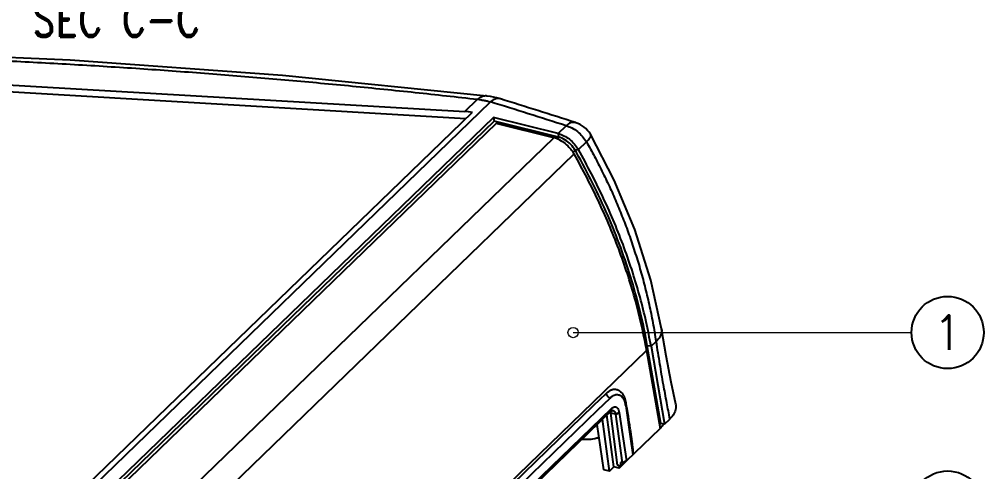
# Model space of a CAD drawing. Header units: millimetres. Extents: x 3559 to 4719, y 1270 to 1649.
# Drawn here: x 4442.3 to 4540.4, y 1360.2 to 1406.2 of the extents above; entities that cross this region are included whole.
import ezdxf
from ezdxf.enums import TextEntityAlignment as Align

# ---------------------------------------------------------------- set-up
doc = ezdxf.new("R2010")
doc.units = ezdxf.units.MM
doc.layers.get('0').update_dxf_attribs({"linetype": 'CONTINUOUS'})
doc.layers.add('hatch', color=56, linetype='CONTINUOUS', lineweight=9)
doc.styles.add('longtou', font='romand.shx', dxfattribs={"width": 0.8, "bigfont": 'fangsong.shx'})
doc.styles.add('TXT', font='txt.shx', dxfattribs={"bigfont": 'gbcbig.shx'})
doc.dimstyles.new('YanXiu', dxfattribs={"dimtxt": 2.5, "dimasz": 2.2, "dimexe": 1, "dimexo": 0, "dimgap": 0.66, "dimtad": 0, "dimzin": 0, "dimdsep": 46, "dimtxsty": 'longtou', "dimblk": 'CLOSEDBLANK', "dimcen": 0, "dimclrd": 3, "dimclre": 3, "dimclrt": 7, "dimadec": 0, "dimazin": 0, "dimtfac": 1, "dimtdec": 4, "dimtofl": 0, "dimtmove": 0, "dimatfit": 3, "dimldrblk": 'CLOSEDBLANK', "dimfxl": 0, "dimtolj": 1, "dimtzin": 0, "dimlwd": 0, "dimlwe": 0, "dimarcsym": 0})

# ---------------------------------------------------------------- blocks, each defined once
blk = doc.blocks.new('_ClosedBlank')
at = {"color": 0, "linetype": 'ByBlock', "lineweight": -2}
for p, q in [((-1, 0.167), (0, 0)), ((-1, 0.167), (-1, -0.167)), ((0, 0), (-1, -0.167))]:
    blk.add_line(p, q, dxfattribs=at)
blk = doc.blocks.new('*U86')
at = {"color": 7, "linetype": 'Continuous'}
for p, q in [((-31.68, 154.47), (62.5, 148.96)), ((62.61, 148.1), (-31.57, 153.61)), ((62.5, 148.96), (64.01, 150.42)), ((16.41, 102.58), (65.55, 150.11)), ((17.16, 104.13), (63.39, 148.86)), ((65.93, 148.25), (19.69, 103.52)), ((65.93, 148.25), (65.99, 147.82)), ((73.66, 146.33), (65.93, 148.25)), ((65.99, 147.82), (20.1, 103.42)), ((66.26, 147.54), (21.06, 103.82)), ((73.7, 145.89), (65.99, 147.82)), ((73.14, 145.82), (66.26, 147.54)), ((73.66, 146.33), (74.62, 147.25)), ((75.77, 147.62), (75.73, 147.63)), ((27.94, 102.1), (73.14, 145.82)), ((73.7, 145.89), (73.49, 145.69)), ((73.66, 146.33), (73.7, 145.89)), ((77.53, 146.23), (77.53, 146.23)), ((76.09, 144.4), (75.72, 144.29)), ((76.09, 144.4), (77.05, 145.32)), ((30.37, 100.17), (75.57, 143.89)), ((75.72, 144.29), (75.46, 144.04)), ((84.79, 120.84), (85.39, 121.43)), ((39.07, 76.61), (84.26, 120.33)), ((84.35, 120.91), (84.18, 120.74)), ((84.26, 120.33), (85.88, 111.01)), ((84.79, 120.84), (84.35, 120.91)), ((85.96, 111.61), (84.35, 120.91)), ((84.79, 120.84), (86.4, 111.51)), ((77.92, 113.76), (79.43, 115.21)), ((78.42, 113.24), (79.88, 114.65)), ((44.04, 80.98), (77.92, 113.76)), ((44.49, 80.41), (78.42, 113.24)), ((44.65, 79.16), (80.04, 113.39)), ((80.04, 113.39), (79.93, 113.02)), ((81.77, 113.71), (82.29, 110.04)), ((81.78, 114.03), (81.83, 113.72)), ((81.83, 113.72), (81.87, 113.51)), ((44.53, 78.78), (79.93, 113.02)), ((79.83, 105.91), (78.99, 112.11)), ((80.35, 106.41), (79.51, 112.62)), ((80.56, 112.7), (79.96, 112.85)), ((80.79, 106.62), (79.96, 112.85)), ((80.99, 112.92), (80.56, 112.69)), ((81.36, 106.88), (80.56, 112.7)), ((80.99, 112.92), (81.84, 107.11)), ((86.4, 111.51), (87.03, 112.13)), ((79.15, 106.07), (78.33, 111.47)), ((81.84, 107.11), (85.88, 111.01)), ((85.95, 111.61), (85.8, 111.46)), ((86.34, 111.53), (85.87, 111.07)), ((85.87, 111.01), (85.91, 111.04)), ((85.9, 111.1), (85.91, 111.04)), ((86.4, 111.51), (85.95, 111.61)), ((82.29, 110.04), (82.61, 107.84)), ((79.83, 105.91), (80.35, 106.41)), ((80.96, 106.26), (80.35, 106.41)), ((81.17, 106.53), (80.79, 106.62)), ((80.92, 106.59), (80.96, 106.26)), ((80.96, 106.26), (81.84, 107.11)), ((81.36, 106.88), (81.12, 106.94)), ((81.12, 106.94), (81.17, 106.53)), ((81.7, 107.04), (81.17, 106.53)), ((81.84, 107.11), (81.36, 106.88)), ((79.83, 105.91), (79.15, 106.07))]:
    blk.add_line(p, q, dxfattribs=at)
for points in [[(65.14, 150.81), (40.65, 153.28), (15.21, 155.1), (-10.94, 156.23), (-37.45, 156.69)], [(66.74, 150.47), (66.28, 150.6), (65.56, 150.75), (65.14, 150.81)], [(86.05, 122.94), (84.76, 128.77), (82.85, 134.82), (80.38, 140.74), (77.53, 146.23)], [(87.75, 113.91), (87.22, 116.53), (86.62, 119.71), (86.05, 122.94)]]:
    blk.add_lwpolyline(points, dxfattribs=at)
for centre, radius, start, end in [((-167.34, -607.11), 792.92, 72.14812, 72.82925), ((-167, -602.55), 787.77, 72.13853, 72.83017), ((74.92, 144.72), 3.02, 73.7573, 74.4233), ((74.93, 144.74), 3, 29.7612, 73.7591), ((72.41, 142.89), 3.02, 72.1057, 75.9786), ((72.33, 142.64), 3.28, 66.9447, 72.0849), ((72.21, 142.36), 3.59, 62.9518, 66.9596), ((72.03, 141.88), 4.07, 31.3744, 32.8688), ((72.08, 141.92), 4, 29.5529, 31.3753), ((1.54, 102.23), 85.27, 29.3594, 29.5502), ((24.37, 109.98), 60.79, 9.9764, 10.3154), ((24.66, 110.03), 60.49, 9.8033, 9.9763), ((78.86, 113.31), 2.93, 10.188, 13.7131), ((78.56, 113.25), 3.24, 8.1232, 10.2081)]:
    blk.add_arc(centre, radius, start, end, dxfattribs=at)
blk.add_ellipse((65.03, 140.25), major_axis=(-6.81, 7.33), ratio=0.69428, start_param=-0.735773, end_param=-0.62755, dxfattribs=at)
for points, start_tangent, end_tangent in [([(-38.25, 156.27), (-30.01, 156.2), (-21.82, 156.07), (-13.69, 155.87), (-5.63, 155.61), (2.38, 155.29), (10.32, 154.9), (18.19, 154.45), (26, 153.94), (33.75, 153.36), (41.42, 152.72), (49.02, 152.01), (56.55, 151.25), (64.01, 150.42)], (0.99999, -0.004409), (0.99332, -0.115397)), ([(65.14, 150.81), (64.97, 150.82), (64.48, 150.71), (64.01, 150.42)], (-0.993131, 0.117008), (-0.761668, -0.647967)), ([(64.01, 150.42), (64.39, 150.37), (64.77, 150.3), (65.16, 150.22), (65.55, 150.11)], (0.995211, -0.097753), (0.960302, -0.278963)), ([(66.74, 150.47), (66.44, 150.51), (66, 150.4), (65.55, 150.11)], (-0.956696, 0.29109), (-0.767858, -0.64062)), ([(75.46, 147.66), (75.04, 147.55), (74.62, 147.25)], (-0.999141, -0.041432), (-0.737213, -0.675661)), ([(74.62, 147.25), (75.32, 146.99), (75.99, 146.55), (76.58, 145.98), (77.05, 145.32)], (0.9703, -0.241905), (0.493186, -0.869924)), ([(75.73, 147.63), (75.46, 147.66)], (-0.964428, 0.264347), (-0.999141, -0.041432)), ([(73.66, 146.33), (74.36, 146.06), (75.03, 145.63), (75.62, 145.06), (76.09, 144.4)], (0.9703, -0.241905), (0.493185, -0.869925)), ([(75.72, 144.29), (75.18, 145.01), (74.47, 145.57), (73.7, 145.89)], (-0.493185, 0.869925), (-0.9703, 0.241905)), ([(73.84, 145.55), (74.51, 145.12), (75.1, 144.55), (75.45, 144.09)], (0.890825, -0.454346), (0.54269, -0.839933)), ([(77.53, 146.23), (77.55, 146.19), (77.56, 146.09), (77.53, 145.97), (77.46, 145.83), (77.36, 145.67), (77.22, 145.5), (77.05, 145.32)], (0.498107, -0.867116), (-0.713535, -0.700619)), ([(84.79, 120.84), (83.48, 126.71), (81.58, 132.64), (79.11, 138.55), (76.09, 144.4)], (-0.170266, 0.985398), (-0.493185, 0.869925)), ([(77.05, 145.32), (78.01, 143.59), (78.92, 141.81), (79.8, 139.99), (80.63, 138.12), (81.41, 136.2), (82.15, 134.23), (82.83, 132.21), (83.47, 130.14), (84.04, 128.03), (84.56, 125.86), (85.01, 123.65), (85.39, 121.43)], (0.496312, -0.868144), (0.151985, -0.988383)), ([(84.17, 120.87), (82.96, 126.2), (81.06, 132.13), (78.58, 138.05), (75.57, 143.89)], (-0.179063, 0.983838), (-0.493185, 0.869925)), ([(84.35, 120.91), (82.49, 128.69), (79.6, 136.54), (75.86, 144.04)], (-0.170266, 0.985398), (-0.490285, 0.871562)), ([(86.05, 122.94), (86.06, 122.57), (85.85, 121.98), (85.39, 121.43)], (0.167364, -0.985895), (-0.738374, -0.674391)), ([(85.39, 121.43), (85.82, 118.71), (86.24, 116.27), (86.64, 114.09), (87.03, 112.13)], (0.150666, -0.988585), (0.204004, -0.97897)), ([(79.43, 115.21), (79.54, 115.31), (79.65, 115.4), (79.76, 115.48), (79.87, 115.54), (79.98, 115.6), (80.09, 115.64), (80.2, 115.68), (80.31, 115.7), (80.42, 115.71), (80.53, 115.7), (80.63, 115.69), (80.73, 115.66), (80.83, 115.62), (80.93, 115.58), (81.02, 115.52), (81.11, 115.44), (81.2, 115.36), (81.28, 115.27), (81.36, 115.17), (81.43, 115.06), (81.5, 114.93), (81.56, 114.8), (81.61, 114.66)], (0.71875, 0.695269), (0.349699, -0.936862)), ([(79.88, 114.65), (79.67, 114.79), (79.51, 114.99), (79.43, 115.21)], (-0.907828, 0.419343), (-0.170266, 0.985398)), ([(79.88, 114.65), (80.29, 114.95), (80.7, 115.07), (81.07, 114.99), (81.18, 114.93)], (0.71875, 0.695269), (0.814119, -0.580698)), ([(81.18, 114.93), (81.38, 114.73), (81.62, 114.29)], (0.814119, -0.580698), (0.351608, -0.936147)), ([(81.61, 114.66), (81.66, 114.52), (81.71, 114.36), (81.75, 114.2), (81.78, 114.03)], (0.349699, -0.936862), (0.168021, -0.985783)), ([(80.04, 113.39), (80.29, 113.57), (80.53, 113.6), (80.74, 113.49), (80.9, 113.25), (80.99, 112.92)], (0.718892, 0.695122), (0.142295, -0.989824)), ([(81.62, 114.29), (81.71, 114)], (0.351608, -0.936147), (0.237646, -0.971352)), ([(81.71, 113.92), (81.78, 114.02)], (0.392179, 0.919889), (0.706945, 0.707268)), ([(81.87, 113.51), (81.95, 113.03), (82.02, 112.59), (82.08, 112.19), (82.14, 111.81), (82.2, 111.46), (82.25, 111.13), (82.29, 110.83), (82.34, 110.55), (82.37, 110.29)], (0.16348, -0.986547), (0.142141, -0.989846)), ([(87.74, 113.91), (87.77, 113.44), (87.54, 112.77), (87.03, 112.13)], (0.200677, -0.979657), (-0.718749, -0.695269)), ([(79.96, 112.85), (79.92, 113.01)], (-0.13317, 0.991093), (-0.29247, 0.956275)), ([(79.93, 113.02), (80.09, 113.13)], (0.718813, 0.695203), (0.922639, 0.385666)), ([(80.09, 113.13), (80.25, 113.15), (80.27, 113.15)], (0.922639, 0.385666), (0.967669, -0.252223)), ([(80.27, 113.15), (80.39, 113.08), (80.5, 112.92), (80.56, 112.7)], (0.967669, -0.252223), (0.145272, -0.989392)), ([(80.56, 112.69), (80.78, 112.79), (80.99, 112.89)], (0.898176, 0.439636), (0.919923, 0.392099)), ([(86.18, 111.37), (85.91, 111.04)], (-0.554454, -0.832214), (-0.718749, -0.695269)), ([(76.54, 109.73), (76.69, 109.72), (77.61, 109.74), (78.51, 109.9), (78.57, 109.91)], (0.995846, -0.091058), (0.966216, 0.257733)), ([(82.37, 110.29), (82.41, 110.04), (82.44, 109.82), (82.47, 109.61), (82.49, 109.41), (82.52, 109.23), (82.54, 109.07), (82.55, 108.91), (82.57, 108.77), (82.59, 108.63), (82.6, 108.51), (82.61, 108.39), (82.62, 108.28), (82.62, 108.18), (82.63, 108.09), (82.63, 108), (82.63, 107.92), (82.61, 107.84)], (0.142141, -0.989846), (-0.397777, -0.917482)), ([(14.76, 102.77), (7.12, 102.85), (-0.47, 102.98), (-8.01, 103.17), (-15.5, 103.42), (-22.93, 103.72), (-30.31, 104.07), (-37.64, 104.48), (-44.9, 104.95), (-52.11, 105.46), (-59.26, 106.04), (-66.35, 106.67), (-73.38, 107.35), (-80.34, 108.09), (-87.25, 108.88)], (-0.999977, 0.00677), (-0.992981, 0.118273))]:
    blk.add_spline(points, degree=3, dxfattribs=dict(at, start_tangent=start_tangent, end_tangent=end_tangent))

msp = doc.modelspace()

# ---------------------------------------------------------------- linework, layer by layer
at = {"color": 4}
for centre in [(4536.769, 1374.364), (4536.769, 1356.595)]:
    msp.add_circle(centre, 3.675, dxfattribs=at)

# ---------------------------------------------------------------- block references
at = {"xscale": 0.85, "yscale": 0.85, "zscale": 0.85}
msp.add_blockref('*U86', (4434.502, 1270.244), dxfattribs=at)

# ---------------------------------------------------------------- texts
at = {"color": 6, "style": 'TXT'}
msp.add_text('1', height=3.5, dxfattribs=at).set_placement((4536.769, 1374.364), align=Align.MIDDLE)
at = {"layer": 'hatch', "color": 6, "style": 'longtou', "width": 0.8}
msp.add_text('SEC C-C', height=3.5, dxfattribs=at).set_placement((4452.133, 1406.222), align=Align.MIDDLE)

# ---------------------------------------------------------------- leaders
at = {"color": 4}
msp.add_leader([(4498.645, 1374.364), (4533.094, 1374.364)], dimstyle='YanXiu', override={"dimscale": 1, "dimasz": 2.1, "dimldrblk": 'Small'}, dxfattribs=at)

doc.saveas('drawing.dxf')
